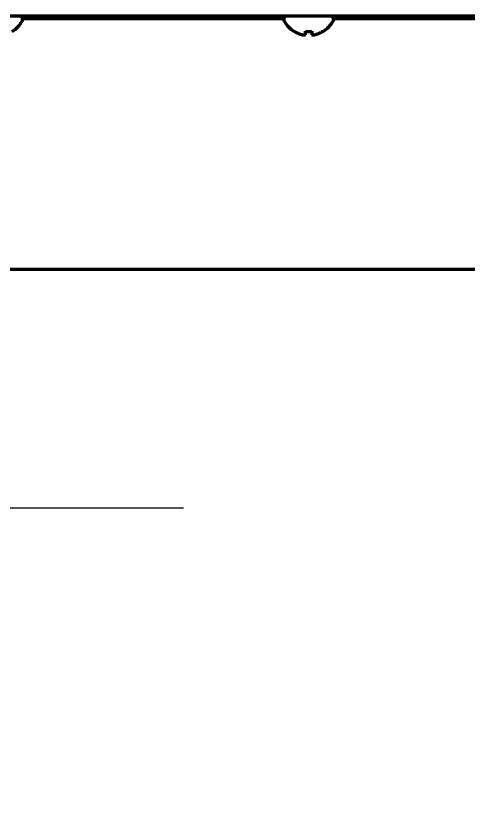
# Model space of a CAD drawing. Header units: inches. Extents: x -2983 to 7024, y 422 to 5529.
# Drawn here: x 3028.7 to 3101.6, y 2142.9 to 2271.9 of the extents above; entities that cross this region are included whole.
import ezdxf

# ---------------------------------------------------------------- set-up
doc = ezdxf.new("R2010")
doc.units = ezdxf.units.IN

# ---------------------------------------------------------------- blocks, each defined once
blk = doc.blocks.new('A$C773D0E90')
at = {"color": 4}
for p, q in [((0, 50), (0, -50)), ((-50, 0), (50, 0))]:
    blk.add_line(p, q, dxfattribs=at)

msp = doc.modelspace()

# ---------------------------------------------------------------- linework, layer by layer
at = {"linetype": 'Continuous', "lineweight": 70}
for p, q in [((3538.18, 2271.89), (2803.38, 2271.89)), ((3029.78, 2271.29), (3029.78, 2271.49)), ((3029.78, 2271.49), (3071.78, 2271.49)), ((3071.78, 2271.49), (3071.78, 2271.29)), ((3079.78, 2271.49), (3122.68, 2271.49)), ((3079.78, 2271.29), (3079.78, 2271.49)), ((3073.48, 2269.41), (3073.48, 2269.45)), ((3078.08, 2269.45), (3078.08, 2269.41)), ((3127.78, 2231.19), (2877.78, 2231.19))]:
    msp.add_line(p, q, dxfattribs=at)
for centre, radius, start, end in [((3029.38, 2271.49), 0.4, 0, 90), ((3072.18, 2271.49), 0.4, 90, 180), ((3079.38, 2271.49), 0.4, 0, 90), ((3025.59, 2273.51), 4.8, 301.3727, 329.6988), ((3029.38, 2271.29), 0.4, 329.6988, 0), ((3072.18, 2271.29), 0.4, 180, 210.3012), ((3075.98, 2273.51), 4.8, 210.3012, 238.6273), ((3075.59, 2273.51), 4.8, 301.3727, 329.6988), ((3079.38, 2271.29), 0.4, 329.6988, 0)]:
    msp.add_arc(centre, radius, start, end, dxfattribs=at)
for points in [[(3073.48, 2269.45), (3073.69, 2269.32), (3073.9, 2269.21), (3074.22, 2269.08), (3074.33, 2269.03), (3074.56, 2268.96), (3074.67, 2268.93), (3074.78, 2268.9)], [(3076.28, 2269.45), (3076.28, 2269.32), (3076.28, 2269.21), (3076.28, 2269.08), (3076.28, 2269.03), (3076.28, 2268.96), (3076.28, 2268.93), (3076.28, 2268.9)]]:
    msp.add_open_spline(points, degree=3, knots=[0, 0, 0, 0, 0.5, 0.5, 0.75, 0.75, 1, 1, 1, 1], dxfattribs=at)
for points in [[(3075.28, 2268.9), (3075.28, 2268.91), (3075.28, 2268.94), (3075.28, 2268.99), (3075.28, 2269.05), (3075.28, 2269.11), (3075.28, 2269.17), (3075.28, 2269.25), (3075.28, 2269.34), (3075.28, 2269.41), (3075.28, 2269.45)], [(3075.28, 2269.45), (3075.45, 2269.42), (3075.78, 2269.4), (3076.12, 2269.42), (3076.28, 2269.45)], [(3076.78, 2268.9), (3076.84, 2268.91), (3076.95, 2268.94), (3077.11, 2268.99), (3077.27, 2269.05), (3077.42, 2269.11), (3077.57, 2269.17), (3077.73, 2269.25), (3077.9, 2269.34), (3078.02, 2269.41), (3078.08, 2269.45)], [(3074.78, 2268.9), (3074.81, 2268.89), (3074.86, 2268.89), (3074.93, 2268.88), (3075, 2268.88), (3075.07, 2268.88), (3075.14, 2268.88), (3075.21, 2268.89), (3075.26, 2268.89), (3075.28, 2268.9)], [(3076.28, 2268.9), (3076.31, 2268.89), (3076.36, 2268.89), (3076.44, 2268.88), (3076.51, 2268.88), (3076.58, 2268.88), (3076.65, 2268.88), (3076.71, 2268.89), (3076.76, 2268.89), (3076.78, 2268.9)]]:
    msp.add_open_spline(points, degree=3, dxfattribs=at)

# ---------------------------------------------------------------- block references
msp.add_blockref('A$C773D0E90', (3005.68, 2192.89))

doc.saveas('drawing.dxf')
